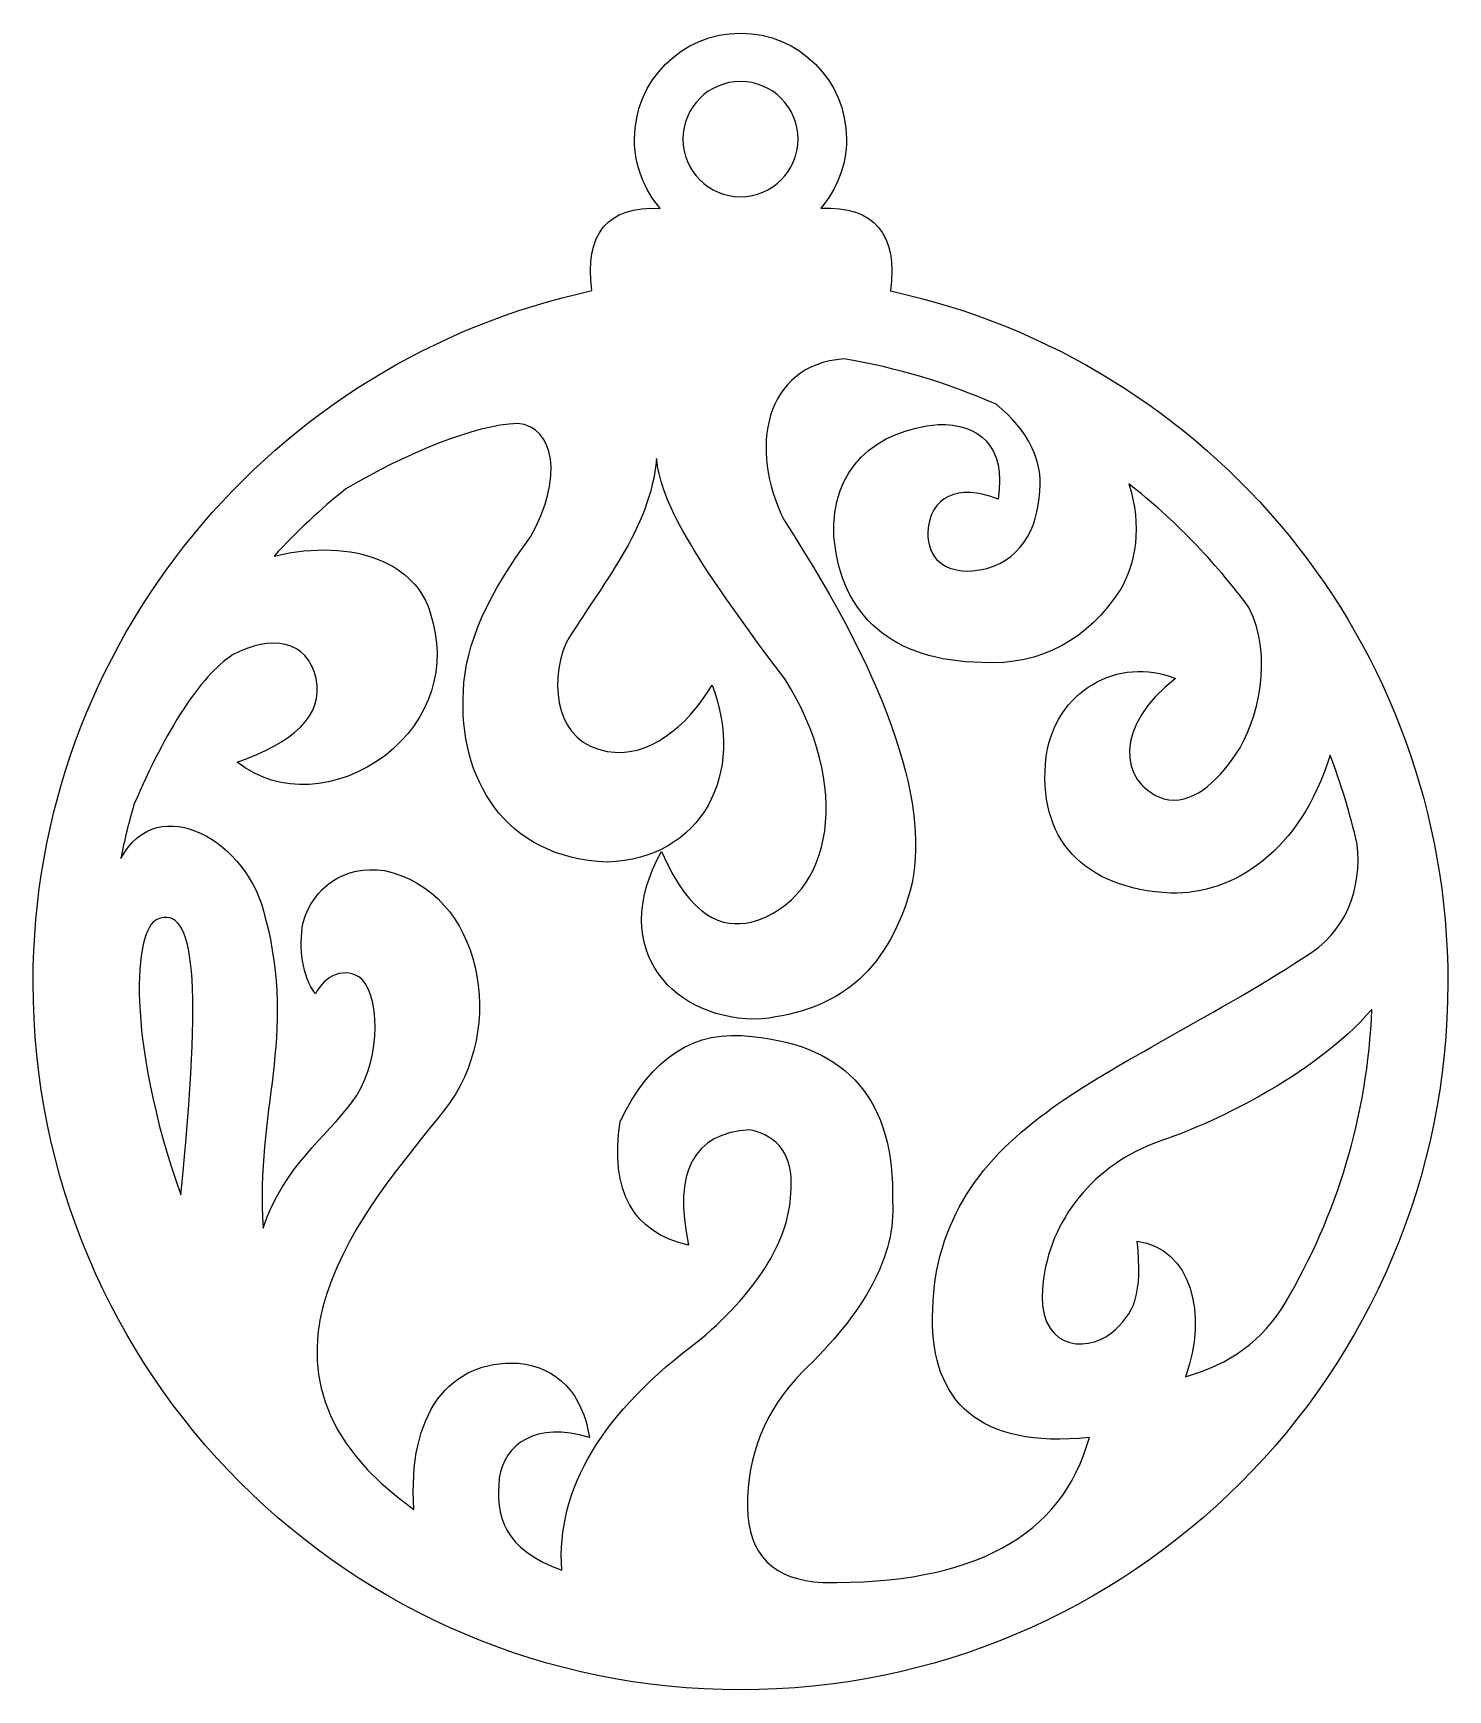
# Model space of a CAD drawing. Header units: centimetres. Extents: x -1 to 124, y -94 to 8.
# Drawn here: x 50.8 to 59.34, y -78.68 to -68.68 of the extents above; entities that cross this region are included whole.
import ezdxf

# ---------------------------------------------------------------- set-up
doc = ezdxf.new("R2010")
doc.units = ezdxf.units.CM
doc.header["$MEASUREMENT"] = 0
doc.layers.add('layer 1', color=7, linetype='Continuous')

msp = doc.modelspace()

# ---------------------------------------------------------------- linework, layer by layer
at = {"layer": 'layer 1', "color": 250}
for points, knots in [([(54.17095, -70.23719), (52.24756, -70.65241), (50.79788, -72.36522), (50.79788, -74.41287), (50.79788, -74.41287), (50.79788, -76.77115), (52.70964, -78.68292), (55.06793, -78.68292), (55.06793, -78.68292), (57.42621, -78.68292), (59.33796, -76.77115), (59.33796, -74.41287), (59.33796, -74.41287), (59.33796, -72.36552), (57.8971, -70.65473), (55.97413, -70.23917), (55.97413, -70.23917), (56.01866, -69.89567), (55.8761, -69.7253), (55.55304, -69.73966), (55.55304, -69.73966), (55.64939, -69.62769), (55.70763, -69.48195), (55.70763, -69.32262), (55.70763, -69.32262), (55.70763, -68.96931), (55.42123, -68.68292), (55.06793, -68.68292), (55.06793, -68.68292), (54.71462, -68.68292), (54.42822, -68.96931), (54.42822, -69.32262), (54.42822, -69.32262), (54.42822, -69.48252), (54.48688, -69.62874), (54.58386, -69.74087), (54.58386, -69.74087), (54.2608, -69.72651), (54.12643, -69.89369), (54.17095, -70.23719)], [0, 0, 0, 0, 0.0909091, 0.0909091, 0.0909091, 0.0909091, 0.1818182, 0.1818182, 0.1818182, 0.1818182, 0.2727273, 0.2727273, 0.2727273, 0.2727273, 0.3636364, 0.3636364, 0.3636364, 0.3636364, 0.4545455, 0.4545455, 0.4545455, 0.4545455, 0.5454545, 0.5454545, 0.5454545, 0.5454545, 0.6363636, 0.6363636, 0.6363636, 0.6363636, 0.7272727, 0.7272727, 0.7272727, 0.7272727, 0.8181818, 0.8181818, 0.8181818, 0.8181818, 1, 1, 1, 1]), ([(55.41576, -69.32262), (55.41576, -69.51474), (55.26004, -69.67046), (55.06793, -69.67046), (55.06793, -69.67046), (54.87581, -69.67046), (54.72009, -69.51474), (54.72009, -69.32262), (54.72009, -69.32262), (54.72009, -69.1305), (54.87581, -68.97478), (55.06793, -68.97478), (55.06793, -68.97478), (55.26004, -68.97478), (55.41576, -69.1305), (55.41576, -69.32262)], [0, 0, 0, 0, 0.2, 0.2, 0.2, 0.2, 0.4, 0.4, 0.4, 0.4, 0.6, 0.6, 0.6, 0.6, 1, 1, 1, 1]), ([(53.72284, -71.03954), (53.94142, -71.05711), (54.00548, -71.36074), (53.80112, -71.72274), (53.80112, -71.72274), (53.54907, -72.06016), (53.40436, -72.37093), (53.39547, -72.65503), (53.39547, -72.65503), (53.363, -73.17686), (53.64056, -73.66318), (54.26372, -73.68694), (54.26372, -73.68694), (54.83525, -73.66879), (55.10303, -73.14661), (54.89622, -72.61857), (54.89622, -72.61857), (54.7447, -72.87282), (54.5054, -73.06291), (54.26372, -73.018), (54.26372, -73.018), (53.96128, -72.9675), (53.90673, -72.63063), (54.01463, -72.36324), (54.01463, -72.36324), (54.22257, -72.01859), (54.52502, -71.67581), (54.56083, -71.25126), (54.56083, -71.25126), (54.59156, -71.48466), (54.69713, -71.73791), (55.33477, -72.58033), (55.33477, -72.58033), (55.73853, -73.21419), (55.64245, -73.90332), (55.13195, -74.04992), (55.13195, -74.04992), (54.95849, -74.08298), (54.7711, -74.03319), (54.59109, -73.62296), (54.59109, -73.62296), (54.25514, -74.22275), (54.67738, -74.65448), (55.196, -74.6335), (55.196, -74.6335), (55.6493, -74.57934), (55.94346, -74.36821), (56.0927, -73.85776), (56.0927, -73.85776), (56.21716, -73.37524), (55.98704, -72.63037), (55.33119, -71.6231), (55.33119, -71.6231), (55.1161, -71.19347), (55.20919, -70.68715), (55.69088, -70.64893), (55.69088, -70.64893), (56.01076, -70.70148), (56.32274, -70.79625), (56.61054, -70.92311), (56.61054, -70.92311), (56.80466, -71.08072), (56.90615, -71.27109), (56.87031, -71.48978), (56.87031, -71.48978), (56.84926, -71.71783), (56.71846, -71.90922), (56.4667, -71.92906), (56.4667, -71.92906), (56.30352, -71.93671), (56.19589, -71.86156), (56.19778, -71.69259), (56.19778, -71.69259), (56.21216, -71.48504), (56.37881, -71.39666), (56.623, -71.49509), (56.623, -71.49509), (56.67498, -71.17266), (56.50359, -71.03806), (56.2618, -71.04496), (56.2618, -71.04496), (55.88497, -71.0768), (55.6086, -71.3164), (55.63198, -71.72106), (55.63198, -71.72106), (55.67392, -72.2056), (55.98824, -72.4713), (56.52512, -72.48253), (56.52512, -72.48253), (56.88597, -72.50082), (57.16469, -72.34188), (57.36135, -72.0413), (57.36135, -72.0413), (57.45051, -71.89115), (57.49571, -71.657), (57.41149, -71.40292), (57.41149, -71.40292), (57.68533, -71.61749), (57.9298, -71.86928), (58.13706, -72.15051), (58.13706, -72.15051), (58.28789, -72.44225), (58.19272, -72.83607), (58.05891, -73.03596), (58.05891, -73.03596), (57.94168, -73.20542), (57.79122, -73.34717), (57.62261, -73.30461), (57.62261, -73.30461), (57.34539, -73.2076), (57.32442, -72.85887), (57.69416, -72.5787), (57.69416, -72.5787), (57.34839, -72.43685), (56.96674, -72.65729), (56.91396, -73.04824), (56.91396, -73.04824), (56.85325, -73.54701), (57.13764, -73.84609), (57.6657, -73.87396), (57.6657, -73.87396), (58.04584, -73.88265), (58.44863, -73.62055), (58.62666, -73.04124), (58.62666, -73.04124), (58.69366, -73.21436), (58.74847, -73.39351), (58.78989, -73.57756), (58.78989, -73.57756), (58.82067, -73.8449), (58.72803, -74.10775), (58.46915, -74.26274), (58.46915, -74.26274), (57.89178, -74.63561), (57.25364, -74.93689), (56.91768, -75.19505), (56.91768, -75.19505), (56.48178, -75.50943), (56.22796, -75.89845), (56.22738, -76.43334), (56.22738, -76.43334), (56.22036, -76.93547), (56.50264, -77.22963), (57.1739, -77.15926), (57.1739, -77.15926), (57.0103, -77.75634), (56.47417, -78.04813), (55.56551, -78.03462), (55.56551, -78.03462), (55.26572, -78.01956), (55.1139, -77.86774), (55.11003, -77.57915), (55.11003, -77.57915), (55.10661, -77.26745), (55.21574, -76.99701), (55.4374, -76.76784), (55.4374, -76.76784), (55.82475, -76.4003), (56.00741, -76.05632), (55.9854, -75.7359), (55.9854, -75.7359), (56.00042, -75.12829), (55.71812, -74.7962), (55.1385, -74.73956), (55.1385, -74.73956), (54.79202, -74.69355), (54.52633, -74.86435), (54.34143, -75.25197), (54.34143, -75.25197), (54.27946, -75.67256), (54.41705, -75.92164), (54.75419, -75.99922), (54.75419, -75.99922), (54.66086, -75.555), (54.78422, -75.32253), (55.12427, -75.30179), (55.12427, -75.30179), (55.30194, -75.3413), (55.38497, -75.45991), (55.37335, -75.65763), (55.37335, -75.65763), (55.36954, -75.95409), (55.1869, -76.25773), (54.82536, -76.56856), (54.82536, -76.56856), (54.2333, -77.00526), (53.95456, -77.46904), (53.98914, -77.95989), (53.98914, -77.95989), (53.63753, -77.83657), (53.5867, -77.6293), (53.61194, -77.40479), (53.61194, -77.40479), (53.64223, -77.20032), (53.83083, -77.06155), (54.15638, -77.15926), (54.15638, -77.15926), (54.11269, -76.8972), (53.96917, -76.73587), (53.72582, -76.71089), (53.72582, -76.71089), (53.30853, -76.69069), (53.05617, -77.01823), (53.09682, -77.5939), (53.09682, -77.5939), (51.91122, -76.75353), (52.81685, -75.76465), (53.281, -75.18262), (53.281, -75.18262), (53.67032, -74.69008), (53.50662, -73.85979), (52.91804, -73.73792), (52.91804, -73.73792), (52.6782, -73.70147), (52.4866, -73.83914), (52.42755, -74.05111), (52.42755, -74.05111), (52.39928, -74.20437), (52.42128, -74.3739), (52.50172, -74.48162), (52.50172, -74.48162), (52.55857, -74.37205), (52.68308, -74.31157), (52.78282, -74.39267), (52.78282, -74.39267), (52.90435, -74.53176), (52.89012, -74.92319), (52.71877, -75.13991), (52.71877, -75.13991), (52.56742, -75.34512), (52.31297, -75.52229), (52.18639, -75.8955), (52.18639, -75.8955), (52.13827, -75.18452), (52.38972, -74.74361), (52.19926, -74.0226), (52.19926, -74.0226), (52.10302, -73.56292), (51.55437, -73.24374), (51.32661, -73.66531), (51.32661, -73.66531), (51.34844, -73.55594), (51.37576, -73.44434), (51.40675, -73.33856), (51.40675, -73.33856), (51.60089, -72.88632), (51.80437, -72.56727), (52.00083, -72.43642), (52.00083, -72.43642), (52.23458, -72.31464), (52.45281, -72.34073), (52.50611, -72.57875), (52.50611, -72.57875), (52.55408, -72.80663), (52.36315, -72.96437), (52.02931, -73.08403), (52.02931, -73.08403), (52.28569, -73.28198), (52.63442, -73.25707), (52.92602, -73.04134), (52.92602, -73.04134), (53.19893, -72.82487), (53.29975, -72.50461), (53.19645, -72.18734), (53.19645, -72.18734), (53.11702, -71.89287), (52.7459, -71.72288), (52.25235, -71.83925), (52.25235, -71.83925), (52.38608, -71.69304), (52.53109, -71.55723), (52.68593, -71.43327), (52.68593, -71.43327), (53.05821, -71.21646), (53.45899, -71.0483), (53.72284, -71.03954)], [0, 0, 0, 0, 0.0142857, 0.0142857, 0.0142857, 0.0142857, 0.0285714, 0.0285714, 0.0285714, 0.0285714, 0.0428571, 0.0428571, 0.0428571, 0.0428571, 0.0571429, 0.0571429, 0.0571429, 0.0571429, 0.0714286, 0.0714286, 0.0714286, 0.0714286, 0.0857143, 0.0857143, 0.0857143, 0.0857143, 0.1, 0.1, 0.1, 0.1, 0.1142857, 0.1142857, 0.1142857, 0.1142857, 0.1285714, 0.1285714, 0.1285714, 0.1285714, 0.1428571, 0.1428571, 0.1428571, 0.1428571, 0.1571429, 0.1571429, 0.1571429, 0.1571429, 0.1714286, 0.1714286, 0.1714286, 0.1714286, 0.1857143, 0.1857143, 0.1857143, 0.1857143, 0.2, 0.2, 0.2, 0.2, 0.2142857, 0.2142857, 0.2142857, 0.2142857, 0.2285714, 0.2285714, 0.2285714, 0.2285714, 0.2428571, 0.2428571, 0.2428571, 0.2428571, 0.2571429, 0.2571429, 0.2571429, 0.2571429, 0.2714286, 0.2714286, 0.2714286, 0.2714286, 0.2857143, 0.2857143, 0.2857143, 0.2857143, 0.3, 0.3, 0.3, 0.3, 0.3142857, 0.3142857, 0.3142857, 0.3142857, 0.3285714, 0.3285714, 0.3285714, 0.3285714, 0.3428571, 0.3428571, 0.3428571, 0.3428571, 0.3571429, 0.3571429, 0.3571429, 0.3571429, 0.3714286, 0.3714286, 0.3714286, 0.3714286, 0.3857143, 0.3857143, 0.3857143, 0.3857143, 0.4, 0.4, 0.4, 0.4, 0.4142857, 0.4142857, 0.4142857, 0.4142857, 0.4285714, 0.4285714, 0.4285714, 0.4285714, 0.4428571, 0.4428571, 0.4428571, 0.4428571, 0.4571429, 0.4571429, 0.4571429, 0.4571429, 0.4714286, 0.4714286, 0.4714286, 0.4714286, 0.4857143, 0.4857143, 0.4857143, 0.4857143, 0.5, 0.5, 0.5, 0.5, 0.5142857, 0.5142857, 0.5142857, 0.5142857, 0.5285714, 0.5285714, 0.5285714, 0.5285714, 0.5428571, 0.5428571, 0.5428571, 0.5428571, 0.5571429, 0.5571429, 0.5571429, 0.5571429, 0.5714286, 0.5714286, 0.5714286, 0.5714286, 0.5857143, 0.5857143, 0.5857143, 0.5857143, 0.6, 0.6, 0.6, 0.6, 0.6142857, 0.6142857, 0.6142857, 0.6142857, 0.6285714, 0.6285714, 0.6285714, 0.6285714, 0.6428571, 0.6428571, 0.6428571, 0.6428571, 0.6571429, 0.6571429, 0.6571429, 0.6571429, 0.6714286, 0.6714286, 0.6714286, 0.6714286, 0.6857143, 0.6857143, 0.6857143, 0.6857143, 0.7, 0.7, 0.7, 0.7, 0.7142857, 0.7142857, 0.7142857, 0.7142857, 0.7285714, 0.7285714, 0.7285714, 0.7285714, 0.7428571, 0.7428571, 0.7428571, 0.7428571, 0.7571429, 0.7571429, 0.7571429, 0.7571429, 0.7714286, 0.7714286, 0.7714286, 0.7714286, 0.7857143, 0.7857143, 0.7857143, 0.7857143, 0.8, 0.8, 0.8, 0.8, 0.8142857, 0.8142857, 0.8142857, 0.8142857, 0.8285714, 0.8285714, 0.8285714, 0.8285714, 0.8428571, 0.8428571, 0.8428571, 0.8428571, 0.8571429, 0.8571429, 0.8571429, 0.8571429, 0.8714286, 0.8714286, 0.8714286, 0.8714286, 0.8857143, 0.8857143, 0.8857143, 0.8857143, 0.9, 0.9, 0.9, 0.9, 0.9142857, 0.9142857, 0.9142857, 0.9142857, 0.9285714, 0.9285714, 0.9285714, 0.9285714, 0.9428571, 0.9428571, 0.9428571, 0.9428571, 0.9571429, 0.9571429, 0.9571429, 0.9571429, 0.9714286, 0.9714286, 0.9714286, 0.9714286, 1, 1, 1, 1]), ([(51.54457, -74.03311), (51.77662, -73.93255), (51.81998, -74.40869), (51.68995, -75.69538), (51.68995, -75.69538), (51.35317, -74.74688), (51.40944, -74.09281), (51.54457, -74.03311)], [0, 0, 0, 0, 0.3333333, 0.3333333, 0.3333333, 0.3333333, 1, 1, 1, 1]), ([(57.59379, -75.37293), (57.88495, -75.27889), (58.52931, -74.9833), (58.87906, -74.57543), (58.87906, -74.57543), (58.85324, -75.22251), (58.66649, -75.82049), (58.35731, -76.34556), (58.35731, -76.34556), (58.22056, -76.57396), (58.0216, -76.71928), (57.75392, -76.79272), (57.75392, -76.79272), (57.89134, -76.41705), (57.78697, -76.01614), (57.46213, -75.97429), (57.46213, -75.97429), (57.4968, -76.29354), (57.44722, -76.41176), (57.30556, -76.5294), (57.30556, -76.5294), (57.14614, -76.6565), (56.84723, -76.61856), (56.8928, -76.23761), (56.8928, -76.23761), (56.93164, -75.84247), (57.20563, -75.51155), (57.59379, -75.37293)], [0, 0, 0, 0, 0.125, 0.125, 0.125, 0.125, 0.25, 0.25, 0.25, 0.25, 0.375, 0.375, 0.375, 0.375, 0.5, 0.5, 0.5, 0.5, 0.625, 0.625, 0.625, 0.625, 0.75, 0.75, 0.75, 0.75, 1, 1, 1, 1])]:
    msp.add_open_spline(points, degree=3, knots=knots, dxfattribs=at)

doc.saveas('drawing.dxf')
